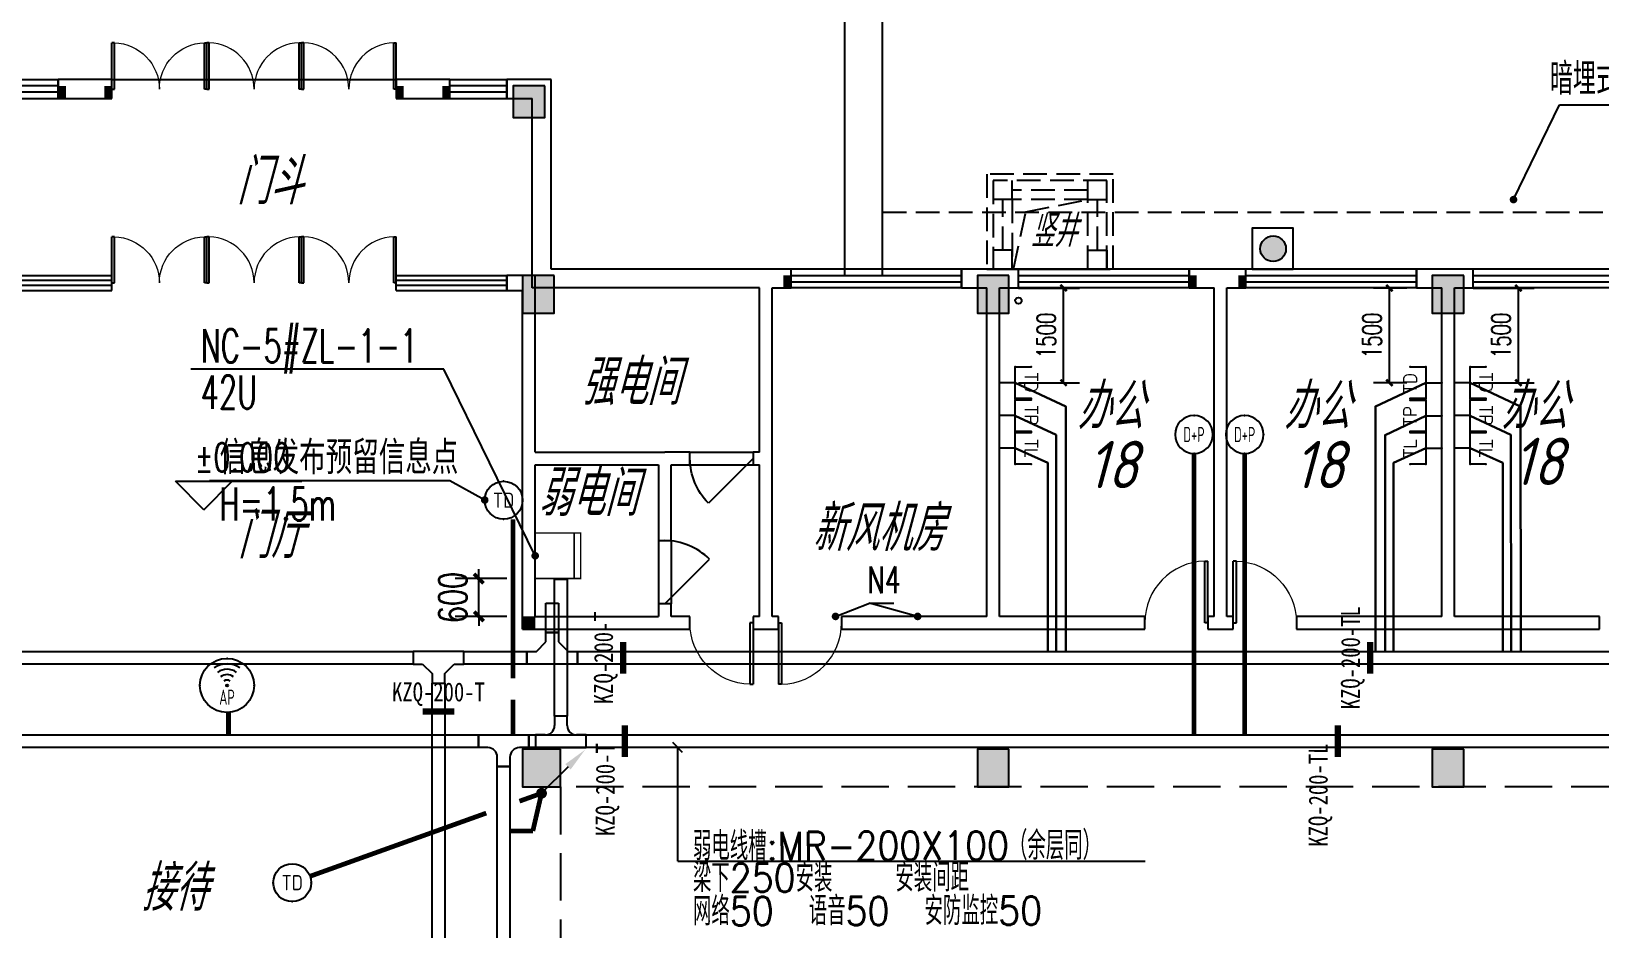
# Model space of a CAD drawing. Extents: x 1398449 to 2142961, y 256969 to 1032940.
# Drawn here: x 1585065 to 1609891, y 850911 to 865117 of the extents above; entities that cross this region are included whole.
import ezdxf
from ezdxf.enums import TextEntityAlignment as Align

# ---------------------------------------------------------------- set-up
doc = ezdxf.new("R2010")
doc.units = 0
doc.header["$LTSCALE"] = 1500
doc.header["$PDSIZE"] = 50
doc.linetypes.add('__DASH', pattern=[0.35, 0.25, -0.1])
doc.linetypes.add('DASH', pattern=[0.35, 0.25, -0.1])
for name, color, linetype in [('1-建筑底图', 8, 'Continuous'), ('CABLETRAY_PDS', 6, 'Continuous'), ('DIM-箱柜', 3, 'Continuous'), ('DIM-通讯', 3, 'Continuous'), ('EQUIP-箱柜', 3, 'Continuous'), ('EQUIP-通讯', 3, 'Continuous'), ('LWIRE', 4, 'Continuous'), ('TEL_DIM', 3, 'Continuous'), ('WIRE-综合布线', 5, 'Continuous'), ('光纤点位', 3, 'Continuous'), ('内网桥架', 1, 'Continuous'), ('抗震支吊架', 2, 'Continuous'), ('电-标注', 1, 'Continuous'), ('红机电话', 3, 'Continuous'), ('结构柱子', 253, 'Continuous'), ('蓝机电话', 3, 'Continuous'), ('防火分区', 8, 'Continuous')]:
    doc.layers.add(name, color=color, linetype=linetype)
doc.layers.add('内网线路', color=1, linetype='Continuous', lineweight=30)
doc.styles.add('_TCH_DIM', font='SIMPLEX', dxfattribs={"bigfont": 'GBCBIG'})
doc.styles.add('_TCH_DIM_T3', font='SIMPLEX', dxfattribs={"width": 0.705882, "bigfont": 'GBCBIG'})
doc.styles.add('_TEL_ATTDEF', font='GBENOR', dxfattribs={"width": 0.8, "height": 3, "bigfont": 'GBCBIG'})
doc.styles.add('_TEL_DIM', font='SIMPLEX', dxfattribs={"width": 0.8, "height": 3.5, "bigfont": 'HZTXT'})
doc.styles.add('A_DIM', font='simplex.shx', dxfattribs={"width": 0.7, "bigfont": 'gbcbig.shx'})
doc.styles.add('JD', font='simplex.shx', dxfattribs={"width": 0.9, "bigfont": 'gbcbig.shx'})
doc.styles.add('kzcad', font='', dxfattribs={"width": 0.8})
doc.styles.get("Standard").update_dxf_attribs({"font": 'gbeitc.shx', "bigfont": 'gbcbig.shx'})
doc.styles.get('kzcad').set_extended_font_data('SimSun')
doc.linetypes.add('JIEDI', pattern='A,1.25,-0.25,0.25,-0.25,0.625,["/",Standard,S=0.6,R=0,X=0,Y=-0.3],0.625,-0.25,0.25,-0.25', length=4)
doc.dimstyles.new('_TCH_ARCH&&100', dxfattribs={"dimtxt": 297.5, "dimasz": 100, "dimexe": 250, "dimexo": 300, "dimgap": 126.25, "dimtad": 1, "dimdec": 0, "dimzin": 0, "dimdsep": 46, "dimtxsty": '_TCH_DIM_T3', "dimblk": 'ARCHTICK', "dimcen": 0.09, "dimclrt": 7, "dimazin": 2, "dimtfac": 1, "dimtdec": 0, "dimtix": 1, "dimtmove": 2, "dimatfit": 3, "dimfxl": 1, "dimtolj": 1, "dimtzin": 0, "dimarcsym": 0})
doc.dimstyles.new('_TCH_ARCH&&150', dxfattribs={"dimtxt": 446.25, "dimasz": 150, "dimexe": 375, "dimexo": 450, "dimgap": 189.375, "dimtad": 1, "dimdec": 0, "dimzin": 0, "dimdsep": 46, "dimtxsty": '_TCH_DIM_T3', "dimblk": 'ARCHTICK', "dimcen": 0.09, "dimclrt": 7, "dimazin": 2, "dimtfac": 1, "dimtdec": 0, "dimtix": 1, "dimtmove": 2, "dimatfit": 3, "dimfxl": 1, "dimtolj": 1, "dimtzin": 0, "dimarcsym": 0})

# ---------------------------------------------------------------- blocks, each defined once
blk = doc.blocks.new('A$C2CDD3BEF')
at = {"layer": '防火分区'}
h = blk.add_hatch(color=7, dxfattribs=at)
h.dxf.hatch_style = 1
edge = h.paths.add_edge_path()
edge.add_arc((460, 446), 282, 0, 360)
at = {"layer": '防火分区', "color": 7}
blk.add_lwpolyline([(0, 0), (900, 0), (900, 900), (0, 900)], close=True, dxfattribs=at)
blk.add_circle((460, 446), 282, dxfattribs=at)
blk = doc.blocks.new('A$C7C7335C3')
at = {"layer": '结构柱子'}
h = blk.add_hatch(color=6, dxfattribs=at)
h.dxf.hatch_style = 1
h.paths.add_polyline_path([(74100, 39500), (73600, 39500), (73600, 39000), (74100, 39000)])
h = blk.add_hatch(color=6, dxfattribs=at)
h.dxf.hatch_style = 1
h.paths.add_polyline_path([(74250, 36500), (73750, 36500), (73750, 35900), (74250, 35900)])
h = blk.add_hatch(color=6, dxfattribs=at)
h.dxf.hatch_style = 1
h.paths.add_polyline_path([(81450, 36500), (80950, 36500), (80950, 35900), (81450, 35900)])
h = blk.add_hatch(color=6, dxfattribs=at)
h.dxf.hatch_style = 1
h.paths.add_polyline_path([(88650, 36500), (88150, 36500), (88150, 35900), (88650, 35900)])
h = blk.add_hatch(color=6, dxfattribs=at)
h.dxf.hatch_style = 1
h.paths.add_polyline_path([(74350, 29000), (73750, 29000), (73750, 28400), (74350, 28400)])
h = blk.add_hatch(color=6, dxfattribs=at)
h.dxf.hatch_style = 1
h.paths.add_polyline_path([(81450, 28400), (81450, 29000), (80950, 29000), (80950, 28400)])
h = blk.add_hatch(color=6, dxfattribs=at)
h.dxf.hatch_style = 1
h.paths.add_polyline_path([(88650, 28400), (88650, 29000), (88150, 29000), (88150, 28400)])
at = {"layer": '结构柱子', "color": 6}
for points in [[(74100, 39500), (73600, 39500), (73600, 39000), (74100, 39000)], [(74250, 36500), (73750, 36500), (73750, 35900), (74250, 35900)], [(81450, 36500), (80950, 36500), (80950, 35900), (81450, 35900)], [(88650, 36500), (88150, 36500), (88150, 35900), (88650, 35900)], [(74350, 29000), (73750, 29000), (73750, 28400), (74350, 28400)], [(81450, 29000), (80950, 29000), (80950, 28400), (81450, 28400)], [(88650, 29000), (88150, 29000), (88150, 28400), (88650, 28400)]]:
    blk.add_lwpolyline(points, close=True, dxfattribs=at)
blk = doc.blocks.new('$DorLib2D$00000002')
for p, q in [((-0.5, 0), (-0.5, 0.4875)), ((-0.475, 0.4875), (-0.5, 0.4875)), ((-0.475, 0), (-0.475, 0.4875)), ((0.475, 0), (0.475, 0.4875)), ((0.475, 0.4875), (0.5, 0.4875)), ((0.5, 0), (0.5, 0.4875)), ((-0.5, 0), (-0.475, 0)), ((0.5, 0), (0.475, 0))]:
    blk.add_line(p, q)
at = {"lineweight": 13}
for centre, start, end in [((-0.4875, 0), 0, 88.53072), ((0.4875, 0), 91.46928, 180)]:
    blk.add_arc(centre, 0.4875, start, end, dxfattribs=at)
blk = doc.blocks.new('$TCHSYS$WIN2D')
for p, q in [((-0.5, 0.5), (0.5, 0.5)), ((-0.5, 0.5), (-0.5, -0.5)), ((0.5, 0.5), (0.5, -0.5)), ((0.5, 0.1667), (-0.5, 0.1667)), ((0.5, -0.1667), (-0.5, -0.1667)), ((-0.5, -0.5), (0.5, -0.5))]:
    blk.add_line(p, q)
blk = doc.blocks.new('$DorLib2D$00000001')
for p, q in [((0.45, 0.975), (0.5, 0.975)), ((0.45, 0), (0.45, 0.975)), ((0.5, 0), (0.5, 0.975)), ((0.5, 0), (0.45, 0))]:
    blk.add_line(p, q)
at = {"lineweight": 13}
blk.add_arc((0.475, 0), 0.975, 91.4693, 180, dxfattribs=at)
blk = doc.blocks.new('$DorLib2D$00000114')
at = {"color": 0}
blk.add_line((0.5, 0), (-0.207, 0.707), dxfattribs=at)
blk.add_arc((0.5, 0), 1, 135, 180, dxfattribs=at)
blk = doc.blocks.new('1-一层建筑底图')
at = {"layer": '1-建筑底图'}
for p, q in [((79450, 36600), (79450, 44300)), ((78850, 36600), (78850, 43700)), ((67250, 39700), (66400, 39700)), ((66400, 39700), (66400, 39400)), ((67250, 39400), (67250, 39700)), ((67250, 39700), (68750, 39700)), ((68750, 39700), (70250, 39700)), ((70250, 39700), (71750, 39700)), ((72600, 39700), (71750, 39700)), ((71750, 39700), (71750, 39400)), ((72600, 39400), (72600, 39700)), ((74200, 39700), (73500, 39700)), ((73500, 39700), (73500, 39400)), ((74200, 36700), (74200, 39700)), ((66400, 39400), (67250, 39400)), ((71750, 39400), (72600, 39400)), ((73500, 39400), (73900, 39400)), ((73900, 36400), (73900, 39400)), ((89436.7, 37800), (90166.1, 39301.8)), ((90166.1, 39301.8), (92230.6, 39301.8)), ((81500, 37800), (81500, 38100)), ((82700, 37800), (82700, 38100)), ((73950.1, 36600), (73500, 36600)), ((73500, 36600), (73500, 36360)), ((73950.1, 33800), (73950.1, 36600)), ((77600, 36700), (74200, 36700)), ((78000, 36700), (77600, 36700)), ((78000, 36400), (78000, 36700)), ((81200, 36700), (80700, 36700)), ((80700, 36700), (80700, 36400)), ((81600, 36700), (81200, 36700)), ((81600, 36400), (81600, 36700)), ((84800, 36700), (84300, 36700)), ((84300, 36700), (84300, 36400)), ((85200, 36700), (84800, 36700)), ((85200, 36400), (85200, 36700)), ((88400, 36700), (87900, 36700)), ((87900, 36700), (87900, 36400)), ((88800, 36700), (88400, 36700)), ((88800, 36400), (88800, 36700)), ((73500, 36360), (73750.1, 36360)), ((73750.1, 33700), (73750.1, 36360)), ((77500, 36400), (73900, 36400)), ((77500, 33800), (77500, 36400)), ((77700, 33700), (77700, 36400)), ((77700, 36400), (78000, 36400)), ((80700, 36400), (81100, 36400)), ((81100, 31200), (81100, 36400)), ((81300, 31200), (81300, 36400)), ((81300, 36400), (81600, 36400)), ((84300, 36400), (84700, 36400)), ((84700, 31200), (84700, 36400)), ((84900, 31200), (84900, 36400)), ((84900, 36400), (85200, 36400)), ((87900, 36400), (88300, 36400)), ((88300, 31200), (88300, 36400)), ((88500, 31200), (88500, 36400)), ((88500, 36400), (88800, 36400)), ((73950.1, 33800), (76000, 33800)), ((76400, 33800), (76000, 33800)), ((76400, 33800), (77400, 33800)), ((76400, 33600), (76400, 33800)), ((77500, 33800), (77400, 33800)), ((77400, 33800), (77400, 33600)), ((73750.1, 31000), (73750.1, 33700)), ((73950.1, 33600), (75900, 33600)), ((73950.1, 31200), (73950.1, 33600)), ((75900, 33600), (75900, 32400)), ((76100, 33600), (76400, 33600)), ((76100, 32400), (76100, 33600)), ((76400, 33600), (77400, 33600)), ((77400, 33600), (77500, 33600)), ((77500, 31200), (77500, 33600)), ((77700, 31200), (77700, 33700)), ((68703.9, 32889), (68253.9, 33339)), ((68253.9, 33339), (70254.3, 33339)), ((68703.9, 32889), (69153.9, 33339)), ((75900, 32400), (75900, 31400)), ((75900, 32400), (76100, 32400)), ((76100, 32400), (76100, 31400)), ((76100, 31400), (75900, 31400)), ((75900, 31400), (75900, 31200)), ((76100, 31200), (76100, 31400)), ((78704.3, 31200), (79240.3, 31411.9)), ((80004.2, 31200), (79240.3, 31411.9)), ((79240.3, 31411.9), (79624.8, 31411.9)), ((73950.1, 31200), (75900, 31200)), ((76400, 31200), (76100, 31200)), ((76400, 31000), (76400, 31200)), ((77500, 31200), (77400, 31200)), ((77400, 31200), (77400, 31000)), ((77800, 31200), (77700, 31200)), ((77800, 31000), (77800, 31200)), ((81100, 31200), (78800, 31200)), ((78800, 31200), (78800, 31000)), ((83600, 31200), (81300, 31200)), ((83600, 31000), (83600, 31200)), ((84700, 31200), (84600, 31200)), ((84600, 31200), (84600, 31000)), ((85000, 31200), (84900, 31200)), ((85000, 31000), (85000, 31200)), ((88300, 31200), (86000, 31200)), ((86000, 31200), (86000, 31000)), ((90800, 31200), (88500, 31200)), ((90800, 31000), (90800, 31200)), ((73750.1, 31000), (76000, 31000)), ((76000, 31000), (76400, 31000)), ((77400, 31000), (77600, 31000)), ((77600, 31000), (77800, 31000)), ((78800, 31000), (81200, 31000)), ((81200, 31000), (83600, 31000)), ((84600, 31000), (84800, 31000)), ((84800, 31000), (85000, 31000)), ((86000, 31000), (88400, 31000)), ((88400, 31000), (90800, 31000))]:
    blk.add_line(p, q, dxfattribs=at)
at = {"layer": '1-建筑底图', "linetype": '__DASH'}
for p, q in [((81500, 37800), (81200, 37800)), ((81350, 37000), (81350, 37800)), ((82700, 37950), (81500, 37950)), ((82700, 37800), (83000, 37800)), ((82850, 37000), (82850, 37800))]:
    blk.add_line(p, q, dxfattribs=at)
for points in [[(83100, 38200), (81100, 38200), (81100, 36700), (83100, 36700)], [(83000, 38100), (81200, 38100), (81200, 36700), (83000, 36700)], [(82700, 37800), (81500, 37800), (81500, 36700), (82700, 36700)]]:
    blk.add_lwpolyline(points, close=True, dxfattribs=at)
for points in [[(81521.8, 36700), (81718.9, 37603.4), (82700, 37800)], [(79450, 37600), (140000, 37600), (140000, 33800)]]:
    blk.add_lwpolyline(points, dxfattribs=at)
at = {"layer": '1-建筑底图', "const_width": 60}
for points in [[(89423.6, 37773, 1), (89449.8, 37827, 1)], [(78676.4, 31189, 1), (78732.2, 31211, 1)], [(80033.2, 31192, 1), (79975.3, 31208, 1)]]:
    blk.add_lwpolyline(points, format="xyb", close=True, dxfattribs=at)
at = {"layer": '1-建筑底图'}
for points in [[(81500, 37000), (81200, 37000), (81200, 36700), (81500, 36700)], [(82700, 37000), (83000, 37000), (83000, 36700), (82700, 36700)]]:
    blk.add_lwpolyline(points, close=True, dxfattribs=at)
at = {"layer": '1-建筑底图', "linetype": 'DASH', "ltscale": 2}
blk.add_lwpolyline([(95300.1, 28500), (74350.1, 28500), (74350.1, 22900), (95300.1, 22900)], close=True, dxfattribs=at)
at = {"layer": '1-建筑底图'}
blk.add_circle((81600, 36200), 50, dxfattribs=at)
for points in [[(66520.1, 39600), (66520.1, 39400), (66400.1, 39600), (66400.1, 39400)], [(67250, 39600), (67250, 39400), (67130, 39600), (67130, 39400)], [(71870, 39600), (71870, 39400), (71750, 39600), (71750, 39400)], [(72600, 39600), (72600, 39400), (72480, 39600), (72480, 39400)], [(78000.1, 36600), (78000.1, 36400), (77880.1, 36600), (77880.1, 36400)], [(84420.1, 36600), (84420.1, 36400), (84300.1, 36600), (84300.1, 36400)], [(85200.1, 36600), (85200.1, 36400), (85080.1, 36600), (85080.1, 36400)], [(73950.1, 31200), (73950.1, 31000), (73750.1, 31200), (73750.1, 31000)]]:
    blk.add_solid(points, dxfattribs=at)
for name, p, xscale, yscale, zscale, rotation in [('$DorLib2D$00000002', (68000, 39550), -1500, 1500, -1500, 1.279086356831272e-06), ('$DorLib2D$00000002', (69500, 39550), 1500, 1500, 1500, 1.279086325424959e-06), ('$DorLib2D$00000002', (71000, 39550), 1500, 1500, 1500, 1.279086325424959e-06), ('$TCHSYS$WIN2D', (65950, 39550), 899.9999999999999, -300, 899.9999999999999, 1.279086325424959e-06), ('$TCHSYS$WIN2D', (73050, 39550), 899.9999999999999, -300, 899.9999999999999, 1.279086325424959e-06), ('$DorLib2D$00000002', (68000, 36480), 1500, -1500, 1500, 179.9999999996665), ('$DorLib2D$00000002', (69500, 36480), -1500, -1500, -1500, 179.9999999996665), ('$DorLib2D$00000002', (71000, 36480), -1500, -1500, -1500, 179.9999999996665), ('$TCHSYS$WIN2D', (66375, 36480), -1750, 240, -1750, 179.9999999996665), ('$TCHSYS$WIN2D', (72625, 36480), -1750, 240, -1750, 179.9999999996665), ('$TCHSYS$WIN2D', (79350, 36550), 2700, 300, 2700, 180), ('$TCHSYS$WIN2D', (82950, 36550), 2700, 300, 2700, 180), ('$TCHSYS$WIN2D', (86550, 36550), 2700, 300, 2700, 180), ('$TCHSYS$WIN2D', (90150, 36550), 2700, 300, 2700, 180), ('$DorLib2D$00000114', (76000, 31900), 1000, 1000, 200, 270), ('$DorLib2D$00000001', (85500, 31100), 1000, -1000, 1000, 180), ('$DorLib2D$00000001', (76900, 31100), 1000, -1000, 200, 359.9999999997457)]:
    blk.add_blockref(name, p, dxfattribs=dict(at, xscale=xscale, yscale=yscale, zscale=zscale, rotation=rotation))
blk.add_blockref('A$C7C7335C3', (0, 100), dxfattribs=at)
for name, p, xscale, yscale, zscale in [('A$C2CDD3BEF', (85299.8, 36700), 0.7200000000000001, 0.7200000000000001, 0.7200000000000001), ('$DorLib2D$00000114', (76900, 33700), 1000, -1000, 200), ('$DorLib2D$00000001', (84100, 31100), 1000, 1000, 1000), ('$DorLib2D$00000001', (78300, 31100), -1000, -1000, 200)]:
    blk.add_blockref(name, p, dxfattribs=dict(at, xscale=xscale, yscale=yscale, zscale=zscale))
at = {"layer": '1-建筑底图', "style": '_TCH_DIM'}
blk.add_text('暗埋式散水', height=506.38, dxfattribs=at).set_placement((90012.5, 39459.3))
at = {"layer": '1-建筑底图'}
for s, height, p in [('门斗', 723.4, (69220.3, 37726.2)), ('强电间', 723.4, (74672.3, 34549.4)), ('办公', 723.4, (82529.4, 34168.8)), ('办公', 723.4, (85797.9, 34168.8)), ('办公', 723.4, (89241.1, 34168.8)), ('18', 750, (89423.3, 33279.5)), ('18', 750, (82686.5, 33229.6)), ('18', 750, (85955, 33229.6)), ('弱电间', 723.4, (74000, 32791.3)), ('新风机房', 723.4, (78333.7, 32234.5)), ('门厅', 723.4, (69234.7, 32121.3)), ('接待', 723.4, (67711.4, 26539.4))]:
    blk.add_text(s, height=height, dxfattribs=at).set_placement(p)
blk.add_text('竖井', height=506.38, rotation=360, dxfattribs=at).set_placement((81792.4, 37051.9))
for s, height, style, width, p in [('%%P0.000', 446.25, '_TCH_DIM', 0.705882, (68559.3, 33496.5)), ('N4', 420, 'A_DIM', 0.7, (79206.4, 31569.4))]:
    blk.add_text(s, height=height, dxfattribs=dict(at, style=style, width=width)).set_placement(p)
blk = doc.blocks.new('$equip_U$00000076(win7-PC-hzk)')
blk.add_circle((0, 0.5), 0.5)
for p in [(0, 0.999), (-0.5, 0.5), (0.5, 0.5)]:
    blk.add_point(p)
at = {"color": 7, "style": '_TEL_DIM'}
blk.add_attdef('$TEXT$', text='', height=0.4, dxfattribs=at).set_placement((0, 0.5), align=Align.MIDDLE_CENTER)
at = {"color": 7, "style": '_TEL_DIM', "flags": 1}
for tag in ['A', 'REMARK']:
    blk.add_attdef(tag, text='', height=0.00002, dxfattribs=at).set_placement((0, 0), align=Align.MIDDLE_CENTER)
blk = doc.blocks.new('$equip_U$00000080(win7-PC-hzk)')
blk.add_circle((0, 0.5), 0.5)
for p in [(0, 0.999), (-0.5, 0.5), (0.5, 0.5)]:
    blk.add_point(p)
at = {"color": 7, "style": '_TEL_DIM', "width": 0.7}
blk.add_attdef('$TEXT$', text='', height=0.4, dxfattribs=at).set_placement((0, 0.5), align=Align.MIDDLE_CENTER)
at = {"color": 7, "style": '_TEL_DIM', "flags": 1}
for tag in ['A', 'REMARK']:
    blk.add_attdef(tag, text='', height=0.00002, dxfattribs=at).set_placement((0, 0), align=Align.MIDDLE_CENTER)
blk = doc.blocks.new('$equip_U$00000091(win7-PC-hzk)')
for radius in [0.714, 0.0272]:
    blk.add_circle((0, 0), radius)
for radius in [0.571, 0.428, 0.285, 0.143]:
    blk.add_arc((0, 0), radius, 53.7049, 126.2951)
for p in [(0, 0.714), (-0.714, 0), (0.714, 0), (0, -0.714)]:
    blk.add_point(p)
at = {"color": 7, "style": '_TEL_DIM', "flags": 1}
for tag in ['A', 'REMARK']:
    blk.add_attdef(tag, text='', height=0.00002, dxfattribs=at).set_placement((0, 0), align=Align.MIDDLE_CENTER)
at = {"color": 7, "style": '_TEL_DIM', "width": 0.7}
blk.add_attdef('$TEXT$', text='', height=0.4, dxfattribs=at).set_placement((0, -0.31), align=Align.MIDDLE_CENTER)
blk = doc.blocks.new('$equip_U$00000092(win7-PC-hzk)')
at = {"const_width": 0.04}
blk.add_lwpolyline([(-0.6, 1.2), (0.6, 1.2), (0.6, 0), (-0.6, 0)], close=True, dxfattribs=at)
blk.add_lwpolyline([(-0.6, 1.028), (0.6, 1.028)], dxfattribs=at)
at = {"color": 7, "style": '_TEL_DIM', "flags": 1}
for tag in ['A', 'REMARK']:
    blk.add_attdef(tag, text='', height=0.00002, dxfattribs=at).set_placement((0, 0), align=Align.MIDDLE_CENTER)
at = {"color": 7, "style": '_TEL_DIM'}
blk.add_attdef('$TEXT$', text='', height=0.00002, dxfattribs=at).set_placement((0, 0), align=Align.MIDDLE_CENTER)
blk = doc.blocks.new('$TelecSys$00000079')
for p, q in [((0.7, 0.7), (0, 0)), ((0.104, 0.104), (0.104, 0.104)), ((-0.104, -0.104), (-0.104, -0.104))]:
    blk.add_line(p, q)
at = {"const_width": 0.142}
blk.add_lwpolyline([(-0.071, 0, 1), (0.071, 0, 1)], format="xyb", close=True, dxfattribs=at)
blk.add_solid([(0.63, 0.77), (0.77, 0.63), (1.15, 1.15)])
at = {"width": 0.8, "flags": 9}
blk.add_attdef('A', (0, 0), '', height=0.00002, dxfattribs=at)
blk = doc.blocks.new('_ArchTick')
at = {"color": 0, "linetype": 'ByBlock', "const_width": 0.4}
blk.add_lwpolyline([(-0.5, -0.5), (0.5, 0.5)], dxfattribs=at)
blk = doc.blocks.new('*D929')
at = {"layer": 'Defpoints', "color": 0, "transparency": 16777216}
for p in [(1592149, 856454), (1593041, 856454), (1593041, 855854)]:
    blk.add_point(p, dxfattribs=at)
at = {"layer": 'TEL_DIM', "color": 0, "lineweight": -2, "transparency": 16777216}
for p, q in [((1592149, 856454), (1592149, 856604)), ((1592591, 856454), (1591774, 856454)), ((1592149, 855854), (1592149, 856454)), ((1592591, 855854), (1591774, 855854)), ((1592149, 855854), (1592149, 855704))]:
    blk.add_line(p, q, dxfattribs=at)
at = {"layer": 'TEL_DIM', "color": 0, "lineweight": -2, "transparency": 16777216, "xscale": 150, "yscale": 150, "zscale": 150}
for p, rotation in [((1592149, 856454), 270), ((1592149, 855854), 90)]:
    blk.add_blockref('_ArchTick', p, dxfattribs=dict(at, rotation=rotation))
at = {"layer": 'TEL_DIM', "color": 7, "transparency": 16777216, "insert": (1591737, 856154), "char_height": 446.2, "attachment_point": 5, "rotation": 90, "style": '_TCH_DIM_T3'}
blk.add_mtext('\\A1;600', dxfattribs=at)
blk = doc.blocks.new('$equip$00001867')
for p, q in [((-0.5, 0.499), (-0.5, 0.999)), ((0.5, 0.999), (0.5, 0.499)), ((0.5, 0.499), (-0.5, 0.499)), ((0, 0.5), (0, 0))]:
    blk.add_line(p, q)
for p in [(-0.5, 0.999), (0.5, 0.999), (-0.5, 0.499), (0.5, 0.499), (0, 0)]:
    blk.add_point(p)
at = {"color": 7, "style": '_TEL_DIM'}
blk.add_attdef('$TEXT$', text='', height=0.4, dxfattribs=at).set_placement((0, 0.999), align=Align.MIDDLE_CENTER)
at = {"color": 7, "style": '_TEL_DIM', "flags": 1}
blk.add_attdef('A', text='', height=0.00002, dxfattribs=at).set_placement((0, 0), align=Align.MIDDLE_CENTER)
blk = doc.blocks.new('$equip$00002670')
for p, q in [((-0.5, 0.499), (-0.5, 0.999)), ((0.5, 0.999), (0.5, 0.499)), ((0.5, 0.499), (-0.5, 0.499)), ((0, 0.5), (0, 0))]:
    blk.add_line(p, q)
for p in [(-0.5, 0.999), (0.5, 0.999), (-0.5, 0.499), (0.5, 0.499), (0, 0)]:
    blk.add_point(p)
at = {"color": 7, "style": '_TEL_DIM'}
blk.add_attdef('$TEXT$', text='', height=0.4, dxfattribs=at).set_placement((0, 0.999), align=Align.MIDDLE_CENTER)
at = {"color": 7, "style": '_TEL_DIM', "flags": 1}
blk.add_attdef('A', text='', height=0.000025, dxfattribs=at).set_placement((0, 0), align=Align.MIDDLE_CENTER)
blk = doc.blocks.new('*D1004')
at = {"layer": 'Defpoints', "color": 0, "transparency": 16777216}
for p in [(1607591, 861054), (1608605, 861054), (1607591, 859554)]:
    blk.add_point(p, dxfattribs=at)
at = {"layer": 'TEL_DIM', "color": 0, "lineweight": -2, "transparency": 16777216}
for p, q in [((1607891, 861054), (1608855, 861054)), ((1608605, 859554), (1608605, 861054)), ((1607891, 859554), (1608855, 859554))]:
    blk.add_line(p, q, dxfattribs=at)
at = {"layer": 'TEL_DIM', "color": 0, "lineweight": -2, "transparency": 16777216, "xscale": 100, "yscale": 100, "zscale": 100}
for p, rotation in [((1608605, 861054), 90), ((1608605, 859554), 270)]:
    blk.add_blockref('_ArchTick', p, dxfattribs=dict(at, rotation=rotation))
at = {"layer": 'TEL_DIM', "color": 7, "transparency": 16777216, "insert": (1608330, 860304), "char_height": 297.5, "attachment_point": 5, "rotation": 90, "style": '_TCH_DIM_T3'}
blk.add_mtext('\\A1;1500', dxfattribs=at)
blk = doc.blocks.new('*D1005')
at = {"layer": 'Defpoints', "color": 0, "transparency": 16777216}
for p in [(1600391, 861054), (1601405, 861054), (1600391, 859554)]:
    blk.add_point(p, dxfattribs=at)
at = {"layer": 'TEL_DIM', "color": 0, "lineweight": -2, "transparency": 16777216}
for p, q in [((1600691, 861054), (1601655, 861054)), ((1601405, 859554), (1601405, 861054)), ((1600691, 859554), (1601655, 859554))]:
    blk.add_line(p, q, dxfattribs=at)
at = {"layer": 'TEL_DIM', "color": 0, "lineweight": -2, "transparency": 16777216, "xscale": 100, "yscale": 100, "zscale": 100}
for p, rotation in [((1601405, 861054), 90), ((1601405, 859554), 270)]:
    blk.add_blockref('_ArchTick', p, dxfattribs=dict(at, rotation=rotation))
at = {"layer": 'TEL_DIM', "color": 7, "transparency": 16777216, "insert": (1601130, 860304), "char_height": 297.5, "attachment_point": 5, "rotation": 90, "style": '_TCH_DIM_T3'}
blk.add_mtext('\\A1;1500', dxfattribs=at)
blk = doc.blocks.new('*D1012')
at = {"layer": 'Defpoints', "color": 0, "transparency": 16777216}
for p in [(1606563, 861054), (1607141, 861054), (1607141, 859554)]:
    blk.add_point(p, dxfattribs=at)
at = {"layer": 'TEL_DIM', "color": 0, "lineweight": -2, "transparency": 16777216}
for p, q in [((1606841, 861054), (1606313, 861054)), ((1606563, 859554), (1606563, 861054)), ((1606841, 859554), (1606313, 859554))]:
    blk.add_line(p, q, dxfattribs=at)
at = {"layer": 'TEL_DIM', "color": 0, "lineweight": -2, "transparency": 16777216, "xscale": 100, "yscale": 100, "zscale": 100}
for p, rotation in [((1606563, 861054), 90), ((1606563, 859554), 270)]:
    blk.add_blockref('_ArchTick', p, dxfattribs=dict(at, rotation=rotation))
at = {"layer": 'TEL_DIM', "color": 7, "transparency": 16777216, "insert": (1606288, 860304), "char_height": 297.5, "attachment_point": 5, "rotation": 90, "style": '_TCH_DIM_T3'}
blk.add_mtext('\\A1;1500', dxfattribs=at)

msp = doc.modelspace()

# ---------------------------------------------------------------- linework, layer by layer
at = {"layer": 'CABLETRAY_PDS'}
for p, q in [((1593347, 856446.5), (1593547, 856446.5)), ((1593347, 854277.7), (1593347, 856446.5)), ((1593547, 856446.5), (1593547, 854277.7)), ((1593547, 854277.7), (1593347, 854277.7)), ((1593547, 854277.7), (1593347, 854277.7)), ((1593347, 854277.7), (1593347, 854127.7)), ((1593547, 854277.7), (1593347, 854277.7)), ((1593547, 854127.7), (1593547, 854277.7)), ((1535918.1, 853977.7), (1592141, 853977.7)), ((1592141, 853777.7), (1535918.1, 853777.7)), ((1592141, 853977.7), (1592141, 853777.7)), ((1592141, 853977.7), (1592941, 853977.7)), ((1592141, 853777.7), (1592141, 853977.7)), ((1592291, 853777.7), (1592141, 853777.7)), ((1592941, 853777.7), (1592791, 853777.7)), ((1592941, 853977.7), (1592941, 853777.7)), ((1592941, 853777.7), (1592941, 853977.7)), ((1592941, 853977.7), (1635131, 853977.7)), ((1635131, 853777.7), (1592941, 853777.7)), ((1593197, 853977.7), (1593047, 853977.7)), ((1593047, 853977.7), (1593047, 853777.7)), ((1593047, 853777.7), (1593847, 853777.7)), ((1593847, 853977.7), (1593697, 853977.7)), ((1593847, 853777.7), (1593847, 853977.7)), ((1592441, 853477.7), (1592441, 853627.7)), ((1592641, 853627.7), (1592641, 853477.7)), ((1592441, 853477.7), (1592641, 853477.7)), ((1592441, 845954.4), (1592441, 853477.7)), ((1592641, 853477.7), (1592441, 853477.7)), ((1592641, 853477.7), (1592641, 845954.4))]:
    msp.add_line(p, q, dxfattribs=at)
for centre, start, end in [((1593197, 854127.7), 270, 360), ((1593697, 854127.7), 180, 270), ((1592291, 853627.7), 0, 90), ((1592791, 853627.7), 90, 180)]:
    msp.add_arc(centre, 150, start, end, dxfattribs=at)
at = {"layer": 'DIM-箱柜'}
for p, q in [((1591592.3, 859771.8), (1587589.2, 859771.8)), ((1593041, 856814.4), (1591592.3, 859771.8))]:
    msp.add_line(p, q, dxfattribs=at)
at = {"layer": 'DIM-箱柜', "const_width": 60}
msp.add_lwpolyline([(1593054.2, 856787.5, 1), (1593027.8, 856841.3, 1)], format="xyb", close=True, dxfattribs=at)
at = {"layer": 'DIM-通讯'}
for p, q in [((1591689.1, 858002), (1587886.9, 858002)), ((1592241.6, 857697.2), (1591689.1, 858002))]:
    msp.add_line(p, q, dxfattribs=at)
at = {"layer": 'DIM-通讯', "const_width": 60}
msp.add_lwpolyline([(1592267.9, 857682.7, 1), (1592215.4, 857711.7, 1)], format="xyb", close=True, dxfattribs=at)
at = {"layer": 'WIRE-综合布线', "linetype": 'Continuous', "const_width": 75}
for points in [[(1603469.8, 853977.7), (1603469.8, 858434.7)], [(1604271.4, 853977.7), (1604271.4, 858434.7)], [(1592691.2, 854876.6), (1592691.2, 857394.2)], [(1592691.2, 853977.7), (1592691.2, 854539.1)], [(1588185.9, 853977.7), (1588185.9, 854334.3)], [(1592791.8, 852929.2), (1593141, 853054.4)], [(1593003.4, 852457.3), (1593141, 853054.4)], [(1589476.7, 851740.6), (1592265.8, 852740.6)], [(1592641, 852457.3), (1593003.4, 852457.3)]]:
    msp.add_lwpolyline(points, dxfattribs=at)
at = {"layer": '内网桥架'}
for p, q in [((1593210.1, 856066.7), (1593410.1, 856066.7)), ((1593210.1, 855599.9), (1593210.1, 856066.7)), ((1593410.1, 856066.7), (1593410.1, 855599.9)), ((1593410.1, 855599.9), (1593210.1, 855599.9)), ((1593210.1, 855449.9), (1593210.1, 855599.9)), ((1593210.1, 855599.9), (1593410.1, 855599.9)), ((1593410.1, 855599.9), (1593410.1, 855449.9)), ((1536302.5, 855299.9), (1591109.1, 855299.9)), ((1591109.1, 855299.9), (1591109.1, 855099.9)), ((1591909.1, 855299.9), (1591109.1, 855299.9)), ((1591109.1, 855299.9), (1591109.1, 855099.9)), ((1591909.1, 855099.9), (1591909.1, 855299.9)), ((1591909.1, 855099.9), (1591909.1, 855299.9)), ((1591909.1, 855299.9), (1592910.1, 855299.9)), ((1592910.1, 855099.9), (1592910.1, 855299.9)), ((1592910.1, 855299.9), (1593060.1, 855299.9)), ((1592910.1, 855299.9), (1592910.1, 855099.9)), ((1593060.1, 855299.9), (1593210.1, 855449.9)), ((1593410.1, 855449.9), (1593560.1, 855299.9)), ((1593560.1, 855299.9), (1593710.1, 855299.9)), ((1593710.1, 855299.9), (1593710.1, 855099.9)), ((1593710.1, 855099.9), (1593710.1, 855299.9)), ((1593710.1, 855299.9), (1640798, 855299.9)), ((1591109.1, 855099.9), (1536302.5, 855099.9)), ((1591109.1, 855099.9), (1591259.1, 855099.9)), ((1591259.1, 855099.9), (1591409.1, 854949.9)), ((1591609.1, 854949.9), (1591759.1, 855099.9)), ((1591759.1, 855099.9), (1591909.1, 855099.9)), ((1592910.1, 855099.9), (1591909.1, 855099.9)), ((1593710.1, 855099.9), (1592910.1, 855099.9)), ((1640798, 855099.9), (1593710.1, 855099.9)), ((1591409.1, 854949.9), (1591409.1, 854799.9)), ((1591409.1, 847066.1), (1591409.1, 854799.9)), ((1591409.1, 854799.9), (1591609.1, 854799.9)), ((1591409.1, 854799.9), (1591609.1, 854799.9)), ((1591609.1, 854799.9), (1591609.1, 854949.9)), ((1591609.1, 854799.9), (1591609.1, 847066.1))]:
    msp.add_line(p, q, dxfattribs=at)
at = {"layer": '内网线路'}
for points in [[(1600640.2, 859554.4), (1601440.5, 859180.7), (1601442.4, 855300.2)], [(1607141.5, 859554.4), (1606341.4, 859180.3), (1606341.4, 855299.9)], [(1607840.2, 859554.4), (1608640.5, 859180.7), (1608642.4, 855300.2)], [(1600640.5, 859030.7), (1601287.7, 858727.1), (1601289.4, 855300.2)], [(1607141.5, 859030.7), (1606494.4, 858726.8), (1606494.4, 855299.9)], [(1607840.5, 859030.7), (1608487.7, 858727.1), (1608489.4, 855300.2)], [(1600640.7, 858516.1), (1601156.9, 858284.1), (1601158.3, 855300.1)], [(1607141.5, 858516.1), (1606625.5, 858283.9), (1606625.5, 855299.9)], [(1607840.7, 858516.1), (1608356.9, 858284.1), (1608358.3, 855300.1)]]:
    msp.add_lwpolyline(points, dxfattribs=at)
at = {"layer": '抗震支吊架', "color": 5, "const_width": 100}
for points in [[(1594431.3, 854949.9), (1594431.3, 855449.9)], [(1606256.2, 854949.9), (1606256.2, 855449.9)], [(1591259.1, 854349.9), (1591759.1, 854349.9)]]:
    msp.add_lwpolyline(points, dxfattribs=at)
at = {"layer": '抗震支吊架', "color": 2, "const_width": 100}
for points in [[(1594460.4, 853627.7), (1594460.4, 854127.7)], [(1605746.5, 853627.7), (1605746.5, 854127.7)]]:
    msp.add_lwpolyline(points, dxfattribs=at)
at = {"layer": '电-标注'}
for p, q in [((1595374.4, 853699.7), (1595218.1, 853856)), ((1595296.3, 851981.5), (1595296.3, 853777.7))]:
    msp.add_line(p, q, dxfattribs=at)
msp.add_lwpolyline([(1595296.3, 851981.5), (1602695.8, 851981.5)], dxfattribs=at)

# ---------------------------------------------------------------- block references
at = {"layer": '1-建筑底图', "linetype": 'JIEDI'}
msp.add_blockref('1-一层建筑底图', (1519090.9, 824654.4), dxfattribs=at)
at = {"layer": 'EQUIP-箱柜', "linetype": 'JIEDI'}
ref = msp.add_blockref('$equip_U$00000092(win7-PC-hzk)', (1593041, 856814.4), dxfattribs=dict(at, xscale=-600, yscale=600, zscale=600, rotation=270))
ref.add_attrib('$TEXT$', 'REMARK', dxfattribs={"layer": '0', "color": 7, "height": 0.012, "style": '_TEL_ATTDEF'}).set_placement((1593041, 856814.4), align=Align.MIDDLE_CENTER)
at = {"layer": 'EQUIP-通讯', "linetype": 'JIEDI'}
ref = msp.add_blockref('$equip_U$00000080(win7-PC-hzk)', (1603170.1, 858734.4), dxfattribs=dict(at, xscale=-600.0000000000002, yscale=600.0000000000002, zscale=600, rotation=270.0000000000001))
ref.add_attrib('$TEXT$', 'D+P', dxfattribs={"layer": '0', "color": 7, "height": 240, "style": '_TEL_ATTDEF', "width": 0.7}).set_placement((1603469.8, 858734.4), align=Align.MIDDLE_CENTER)
ref = msp.add_blockref('$equip_U$00000080(win7-PC-hzk)', (1603971.7, 858734.4), dxfattribs=dict(at, xscale=-600.0000000000002, yscale=600.0000000000002, zscale=600, rotation=270.0000000000001))
ref.add_attrib('$TEXT$', 'D+P', dxfattribs={"layer": '0', "color": 7, "height": 240, "style": '_TEL_ATTDEF', "width": 0.7}).set_placement((1604271.4, 858734.4), align=Align.MIDDLE_CENTER)
ref = msp.add_blockref('$equip_U$00000076(win7-PC-hzk)', (1592841, 857693.9), dxfattribs=dict(at, xscale=600.0000000000002, yscale=600.0000000000002, zscale=600.0000000000002, rotation=89.99999999999999))
ref.add_attrib('$TEXT$', 'TD', dxfattribs={"layer": '0', "color": 7, "height": 240, "style": '_TEL_ATTDEF'}).set_placement((1592541.3, 857693.9), align=Align.MIDDLE_CENTER)
ref = msp.add_blockref('$equip_U$00000091(win7-PC-hzk)', (1588162.6, 854761.9), dxfattribs=dict(at, xscale=600, yscale=600, zscale=600))
ref.add_attrib('$TEXT$', 'AP', dxfattribs={"layer": '0', "color": 7, "height": 240, "style": '_TEL_ATTDEF', "width": 0.7}).set_placement((1588162.6, 854575.7), align=Align.MIDDLE_CENTER)
ref = msp.add_blockref('$equip_U$00000076(win7-PC-hzk)', (1589194.6, 851939.2), dxfattribs=dict(at, xscale=600, yscale=600, zscale=600, rotation=180))
ref.add_attrib('$TEXT$', 'TD', dxfattribs={"layer": '0', "color": 7, "height": 240, "style": '_TEL_ATTDEF'}).set_placement((1589194.6, 851639.5), align=Align.MIDDLE_CENTER)
at = {"layer": 'LWIRE', "xscale": 600, "yscale": 600, "zscale": 600}
msp.add_blockref('$TelecSys$00000079', (1593141, 853054.4), dxfattribs=at)
at = {"layer": '光纤点位', "xscale": 500, "yscale": 500, "zscale": 500}
for p, rotation in [((1600391, 859554.4), 270), ((1607391, 859554.4), 90), ((1607591, 859554.4), 270)]:
    msp.add_blockref('$equip$00002670', p, dxfattribs=dict(at, rotation=rotation)).add_auto_attribs({'$TEXT$': 'TD'})
at = {"layer": '红机电话', "xscale": 500, "yscale": 500, "zscale": 500}
for p, rotation in [((1600391, 859034.4), 270), ((1607391, 859030.7), 90), ((1607591, 859034.4), 270)]:
    msp.add_blockref('$equip$00001867', p, dxfattribs=dict(at, rotation=rotation)).add_auto_attribs({'$TEXT$': 'TP'})
at = {"layer": '蓝机电话', "xscale": 500, "yscale": 500, "zscale": 500}
for p, rotation in [((1600391, 858516.1), 270), ((1607391, 858516.1), 90), ((1607591, 858516.1), 270)]:
    msp.add_blockref('$equip$00001867', p, dxfattribs=dict(at, rotation=rotation)).add_auto_attribs({'$TEXT$': 'TL'})

# ---------------------------------------------------------------- texts
at = {"layer": 'DIM-箱柜', "color": 7, "style": '_TEL_DIM', "width": 0.64}
for s, p in [('NC-5#ZL-1-1', (1587746.7, 859876.8)), ('42U', (1587746.7, 859141.8))]:
    msp.add_text(s, height=525, dxfattribs=at).set_placement(p)
at = {"layer": 'DIM-通讯', "color": 7, "style": '_TEL_DIM'}
for s, width, p in [('信息发布预留信息点', 0.8, (1588044.4, 858107)), ('H=1.5m', 0.64, (1588044.4, 857372))]:
    msp.add_text(s, height=525, dxfattribs=dict(at, width=width)).set_placement(p)
at = {"layer": '抗震支吊架', "color": 5, "style": 'kzcad', "width": 0.8}
for s, rotation, p in [('KZQ-200-TL', 89.88539, (1606096.2, 855199.9)), ('KZQ-200-T', 89.88539, (1594271.3, 855199.9)), ('KZQ-200-T', 359.88539, (1591509.1, 854509.9))]:
    msp.add_text(s, height=300, rotation=rotation, dxfattribs=at).set_placement(p, align=Align.CENTER)
at = {"layer": '抗震支吊架', "color": 2, "style": 'kzcad', "width": 0.8}
for s, p in [('KZQ-200-T', (1594298.8, 853111.4)), ('KZQ-200-TL', (1605584.8, 853024.9))]:
    msp.add_text(s, height=300, rotation=89.88539, dxfattribs=at).set_placement(p, align=Align.CENTER)
at = {"layer": '电-标注', "style": 'JD', "width": 0.9}
for s, p in [('弱电线槽:MR-200X100（余层同）', (1595538.6, 851992.3)), ('梁下250安装   安装间距', (1595538.6, 851490.1)), ('网络50  语音50  安防监控50', (1595538.6, 850961.7))]:
    msp.add_text(s, height=450, rotation=0.10914, dxfattribs=at).set_placement(p)

# ---------------------------------------------------------------- dimensions: what is measured, and where the dimension line sits
at = {"layer": 'TEL_DIM'}
for p1, p2, distance, dimstyle, picture, middle in [((1600391, 859554.4), (1600391, 861054.4), -1014, '_TCH_ARCH&&100', '*D1005', (1601129.9, 860304.4)), ((1607141.5, 859554.4), (1607141.5, 861054.4), 578.5, '_TCH_ARCH&&100', '*D1012', (1606288, 860304.4)), ((1607591, 859554.4), (1607591, 861054.4), -1014, '_TCH_ARCH&&100', '*D1004', (1608329.9, 860304.4)), ((1593041, 855854.4), (1593041, 856454.4), 891.9, '_TCH_ARCH&&150', '*D929', (1591736.6, 856154.4))]:
    dim = msp.add_aligned_dim(p1=p1, p2=p2, distance=distance, dimstyle=dimstyle, dxfattribs=at)
    dim.commit()
    dim.dimension.update_dxf_attribs({"geometry": picture, "text_midpoint": middle})

doc.saveas('drawing.dxf')
